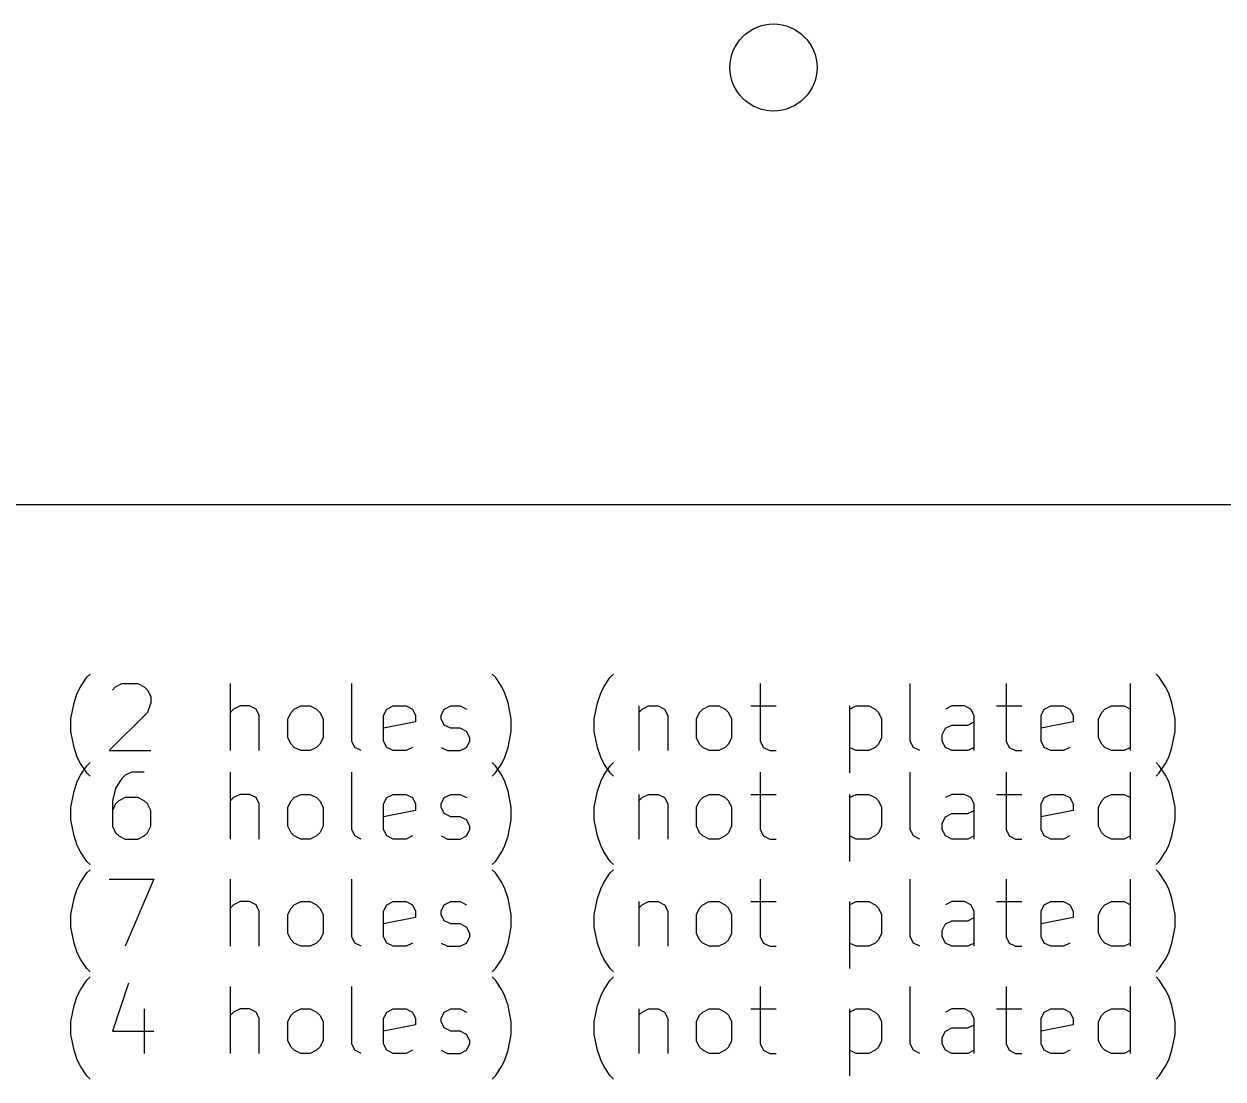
# Model space of a CAD drawing. Header units: millimetres. Extents: x -7 to 136, y -22 to 70.
# Drawn here: x 29.14 to 64.91, y -21.64 to 9.85 of the extents above; entities that cross this region are included whole.
import ezdxf

# ---------------------------------------------------------------- set-up
doc = ezdxf.new("R2010")
doc.units = ezdxf.units.MM
doc.layers.add('BLACK', color=250, linetype='CONTINUOUS')

msp = doc.modelspace()

# ---------------------------------------------------------------- linework, layer by layer
at = {"layer": 'BLACK', "linetype": 'CONTINUOUS'}
for p, q in [((132.1, -4.5), (-0.619139, -4.5)), ((30.820775, -9.935076), (31.011251, -9.649361)), ((31.011251, -9.649361), (31.10649, -9.554123)), ((43.201729, -9.649361), (43.106491, -9.554123)), ((43.392205, -9.935076), (43.201729, -9.649361)), ((46.439824, -9.935076), (46.6303, -9.649361)), ((46.6303, -9.649361), (46.725539, -9.554123)), ((63.011254, -9.649361), (62.916016, -9.554123)), ((63.20173, -9.935076), (63.011254, -9.649361)), ((30.725537, -10.125552), (30.820775, -9.935076)), ((31.773156, -10.030314), (31.868394, -9.935076)), ((31.868394, -9.935076), (32.05887, -9.839838)), ((32.05887, -9.839838), (32.535061, -9.839838)), ((32.535061, -9.839838), (32.725537, -9.935076)), ((32.725537, -9.935076), (32.820775, -10.030314)), ((35.296966, -11.839838), (35.296966, -9.839838)), ((38.916014, -11.554123), (38.916014, -9.839838)), ((43.487443, -10.125552), (43.392205, -9.935076)), ((46.344586, -10.125552), (46.439824, -9.935076)), ((51.106491, -9.839838), (51.106491, -11.554123)), ((55.582682, -11.554123), (55.582682, -9.839838)), ((58.439825, -9.839838), (58.439825, -11.554123)), ((62.154111, -11.839838), (62.154111, -9.839838)), ((63.296968, -10.125552), (63.20173, -9.935076)), ((30.630299, -10.411266), (30.725537, -10.125552)), ((32.820775, -10.030314), (32.916013, -10.22079)), ((32.916013, -10.22079), (32.916013, -10.411266)), ((43.582681, -10.411266), (43.487443, -10.125552)), ((46.249348, -10.411266), (46.344586, -10.125552)), ((63.392206, -10.411266), (63.296968, -10.125552)), ((30.535061, -10.887457), (30.630299, -10.411266)), ((32.820775, -10.69698), (31.677918, -11.839838)), ((32.916013, -10.411266), (32.820775, -10.69698)), ((35.392204, -10.601742), (35.296966, -10.69698)), ((35.58268, -10.506504), (35.392204, -10.601742)), ((35.868395, -10.506504), (35.58268, -10.506504)), ((36.058871, -10.601742), (35.868395, -10.506504)), ((36.154109, -10.792219), (36.058871, -10.601742)), ((37.011252, -10.887457), (37.10649, -10.69698)), ((37.10649, -10.69698), (37.201728, -10.601742)), ((37.201728, -10.601742), (37.392204, -10.506504)), ((37.392204, -10.506504), (37.677919, -10.506504)), ((37.677919, -10.506504), (37.868395, -10.601742)), ((37.868395, -10.601742), (37.963633, -10.69698)), ((37.963633, -10.69698), (38.058871, -10.887457)), ((39.868395, -10.792219), (39.963633, -10.601742)), ((39.963633, -10.601742), (40.154109, -10.506504)), ((40.154109, -10.506504), (40.535062, -10.506504)), ((40.535062, -10.506504), (40.725538, -10.601742)), ((40.725538, -10.601742), (40.820776, -10.792219)), ((41.582681, -10.792219), (41.677919, -10.601742)), ((41.677919, -10.601742), (41.868395, -10.506504)), ((41.868395, -10.506504), (42.154109, -10.506504)), ((42.154109, -10.506504), (42.344586, -10.601742)), ((43.677919, -10.887457), (43.582681, -10.411266)), ((46.15411, -10.887457), (46.249348, -10.411266)), ((47.487443, -10.506504), (47.487443, -11.839838)), ((47.487443, -10.69698), (47.582681, -10.601742)), ((47.582681, -10.601742), (47.773157, -10.506504)), ((47.773157, -10.506504), (48.058872, -10.506504)), ((48.058872, -10.506504), (48.249348, -10.601742)), ((48.249348, -10.601742), (48.344586, -10.792219)), ((49.201729, -10.887457), (49.296967, -10.69698)), ((49.296967, -10.69698), (49.392205, -10.601742)), ((49.392205, -10.601742), (49.582681, -10.506504)), ((49.582681, -10.506504), (49.868396, -10.506504)), ((49.868396, -10.506504), (50.058872, -10.601742)), ((50.058872, -10.601742), (50.15411, -10.69698)), ((50.15411, -10.69698), (50.249348, -10.887457)), ((50.820777, -10.506504), (51.582681, -10.506504)), ((53.773158, -10.506504), (53.773158, -12.506504)), ((53.773158, -10.601742), (53.963634, -10.506504)), ((53.963634, -10.506504), (54.344587, -10.506504)), ((54.344587, -10.506504), (54.535063, -10.601742)), ((54.535063, -10.601742), (54.630301, -10.69698)), ((54.630301, -10.69698), (54.725539, -10.887457)), ((56.820777, -10.506504), (56.630301, -10.601742)), ((57.20173, -10.506504), (56.820777, -10.506504)), ((57.392206, -10.601742), (57.20173, -10.506504)), ((57.487444, -10.792219), (57.392206, -10.601742)), ((58.154111, -10.506504), (58.916015, -10.506504)), ((59.487444, -10.792219), (59.582682, -10.601742)), ((59.582682, -10.601742), (59.773158, -10.506504)), ((59.773158, -10.506504), (60.154111, -10.506504)), ((60.154111, -10.506504), (60.344587, -10.601742)), ((60.344587, -10.601742), (60.439825, -10.792219)), ((61.20173, -10.887457), (61.296968, -10.69698)), ((61.296968, -10.69698), (61.392206, -10.601742)), ((61.392206, -10.601742), (61.582682, -10.506504)), ((61.582682, -10.506504), (61.963635, -10.506504)), ((61.963635, -10.506504), (62.154111, -10.601742)), ((63.487444, -10.887457), (63.392206, -10.411266)), ((30.535061, -11.268409), (30.535061, -10.887457)), ((36.154109, -11.839838), (36.154109, -10.792219)), ((37.011252, -11.458885), (37.011252, -10.887457)), ((38.058871, -10.887457), (38.058871, -11.458885)), ((39.868395, -11.554123), (39.868395, -10.792219)), ((40.820776, -10.982695), (39.868395, -11.173171)), ((40.820776, -10.792219), (40.820776, -10.982695)), ((41.582681, -10.887457), (41.582681, -10.792219)), ((41.677919, -11.077933), (41.582681, -10.887457)), ((41.868395, -11.173171), (41.677919, -11.077933)), ((43.677919, -11.268409), (43.677919, -10.887457)), ((46.15411, -11.268409), (46.15411, -10.887457)), ((48.344586, -10.792219), (48.344586, -11.839838)), ((49.201729, -11.458885), (49.201729, -10.887457)), ((50.249348, -10.887457), (50.249348, -11.458885)), ((54.725539, -10.887457), (54.725539, -11.458885)), ((56.630301, -11.173171), (56.820777, -11.077933)), ((56.820777, -11.077933), (57.296968, -11.077933)), ((57.296968, -11.077933), (57.487444, -10.982695)), ((57.487444, -11.839838), (57.487444, -10.792219)), ((59.487444, -11.554123), (59.487444, -10.792219)), ((60.439825, -10.982695), (59.487444, -11.173171)), ((60.439825, -10.792219), (60.439825, -10.982695)), ((61.20173, -11.458885), (61.20173, -10.887457)), ((63.487444, -11.268409), (63.487444, -10.887457)), ((30.630299, -11.7446), (30.535061, -11.268409)), ((42.154109, -11.173171), (41.868395, -11.173171)), ((42.344586, -11.268409), (42.154109, -11.173171)), ((42.439824, -11.458885), (42.344586, -11.268409)), ((43.582681, -11.7446), (43.677919, -11.268409)), ((46.249348, -11.7446), (46.15411, -11.268409)), ((56.535063, -11.363647), (56.630301, -11.173171)), ((56.535063, -11.554123), (56.535063, -11.363647)), ((63.392206, -11.7446), (63.487444, -11.268409)), ((30.725537, -12.030314), (30.630299, -11.7446)), ((37.10649, -11.649361), (37.011252, -11.458885)), ((37.201728, -11.7446), (37.10649, -11.649361)), ((37.392204, -11.839838), (37.201728, -11.7446)), ((37.868395, -11.7446), (37.677919, -11.839838)), ((37.963633, -11.649361), (37.868395, -11.7446)), ((38.058871, -11.458885), (37.963633, -11.649361)), ((39.011252, -11.7446), (38.916014, -11.554123)), ((39.201728, -11.839838), (39.011252, -11.7446)), ((39.963633, -11.7446), (39.868395, -11.554123)), ((40.154109, -11.839838), (39.963633, -11.7446)), ((40.725538, -11.7446), (40.535062, -11.839838)), ((41.582681, -11.7446), (41.773157, -11.839838)), ((42.154109, -11.839838), (42.344586, -11.7446)), ((42.344586, -11.7446), (42.439824, -11.554123)), ((42.439824, -11.554123), (42.439824, -11.458885)), ((43.487443, -12.030314), (43.582681, -11.7446)), ((46.344586, -12.030314), (46.249348, -11.7446)), ((49.296967, -11.649361), (49.201729, -11.458885)), ((49.392205, -11.7446), (49.296967, -11.649361)), ((49.582681, -11.839838), (49.392205, -11.7446)), ((50.058872, -11.7446), (49.868396, -11.839838)), ((50.15411, -11.649361), (50.058872, -11.7446)), ((50.249348, -11.458885), (50.15411, -11.649361)), ((51.106491, -11.554123), (51.201729, -11.7446)), ((51.201729, -11.7446), (51.392205, -11.839838)), ((53.963634, -11.839838), (53.773158, -11.7446)), ((54.535063, -11.7446), (54.344587, -11.839838)), ((54.630301, -11.649361), (54.535063, -11.7446)), ((54.725539, -11.458885), (54.630301, -11.649361)), ((55.67792, -11.7446), (55.582682, -11.554123)), ((55.868396, -11.839838), (55.67792, -11.7446)), ((56.630301, -11.7446), (56.535063, -11.554123)), ((56.820777, -11.839838), (56.630301, -11.7446)), ((57.487444, -11.7446), (57.296968, -11.839838)), ((58.439825, -11.554123), (58.535063, -11.7446)), ((58.535063, -11.7446), (58.725539, -11.839838)), ((59.582682, -11.7446), (59.487444, -11.554123)), ((59.773158, -11.839838), (59.582682, -11.7446)), ((60.344587, -11.7446), (60.154111, -11.839838)), ((61.296968, -11.649361), (61.20173, -11.458885)), ((61.392206, -11.7446), (61.296968, -11.649361)), ((61.582682, -11.839838), (61.392206, -11.7446)), ((62.154111, -11.7446), (61.963635, -11.839838)), ((63.296968, -12.030314), (63.392206, -11.7446)), ((30.820775, -12.22079), (30.725537, -12.030314)), ((31.677918, -11.839838), (32.916013, -11.839838)), ((37.677919, -11.839838), (37.392204, -11.839838)), ((40.535062, -11.839838), (40.154109, -11.839838)), ((41.773157, -11.839838), (42.154109, -11.839838)), ((43.392205, -12.22079), (43.487443, -12.030314)), ((46.439824, -12.22079), (46.344586, -12.030314)), ((49.868396, -11.839838), (49.582681, -11.839838)), ((51.392205, -11.839838), (51.582681, -11.839838)), ((54.344587, -11.839838), (53.963634, -11.839838)), ((57.296968, -11.839838), (56.820777, -11.839838)), ((58.725539, -11.839838), (58.916015, -11.839838)), ((60.154111, -11.839838), (59.773158, -11.839838)), ((61.963635, -11.839838), (61.582682, -11.839838)), ((63.20173, -12.22079), (63.296968, -12.030314)), ((31.011251, -12.506504), (30.820775, -12.22079)), ((30.820775, -12.575076), (31.011251, -12.289361)), ((31.011251, -12.289361), (31.10649, -12.194123)), ((31.10649, -12.601742), (31.011251, -12.506504)), ((32.344584, -12.479838), (32.154108, -12.575076)), ((32.725537, -12.479838), (32.344584, -12.479838)), ((35.296966, -14.479838), (35.296966, -12.479838)), ((38.916014, -14.194123), (38.916014, -12.479838)), ((43.201729, -12.289361), (43.106491, -12.194123)), ((43.106491, -12.601742), (43.201729, -12.506504)), ((43.201729, -12.506504), (43.392205, -12.22079)), ((43.392205, -12.575076), (43.201729, -12.289361)), ((46.6303, -12.506504), (46.439824, -12.22079)), ((46.439824, -12.575076), (46.6303, -12.289361)), ((46.6303, -12.289361), (46.725539, -12.194123)), ((46.725539, -12.601742), (46.6303, -12.506504)), ((51.106491, -12.479838), (51.106491, -14.194123)), ((55.582682, -14.194123), (55.582682, -12.479838)), ((58.439825, -12.479838), (58.439825, -14.194123)), ((62.154111, -14.479838), (62.154111, -12.479838)), ((63.011254, -12.289361), (62.916016, -12.194123)), ((62.916016, -12.601742), (63.011254, -12.506504)), ((63.011254, -12.506504), (63.20173, -12.22079)), ((63.20173, -12.575076), (63.011254, -12.289361)), ((30.630299, -13.051266), (30.725537, -12.765552)), ((30.725537, -12.765552), (30.820775, -12.575076)), ((32.05887, -12.670314), (31.868394, -12.956028)), ((32.154108, -12.575076), (32.05887, -12.670314)), ((43.487443, -12.765552), (43.392205, -12.575076)), ((43.582681, -13.051266), (43.487443, -12.765552)), ((46.249348, -13.051266), (46.344586, -12.765552)), ((46.344586, -12.765552), (46.439824, -12.575076)), ((63.296968, -12.765552), (63.20173, -12.575076)), ((63.392206, -13.051266), (63.296968, -12.765552)), ((30.535061, -13.527457), (30.630299, -13.051266)), ((31.868394, -12.956028), (31.773156, -13.33698)), ((35.58268, -13.146504), (35.392204, -13.241742)), ((35.868395, -13.146504), (35.58268, -13.146504)), ((36.058871, -13.241742), (35.868395, -13.146504)), ((37.201728, -13.241742), (37.392204, -13.146504)), ((37.392204, -13.146504), (37.677919, -13.146504)), ((37.677919, -13.146504), (37.868395, -13.241742)), ((39.963633, -13.241742), (40.154109, -13.146504)), ((40.154109, -13.146504), (40.535062, -13.146504)), ((40.535062, -13.146504), (40.725538, -13.241742)), ((41.677919, -13.241742), (41.868395, -13.146504)), ((41.868395, -13.146504), (42.154109, -13.146504)), ((42.154109, -13.146504), (42.344586, -13.241742)), ((43.677919, -13.527457), (43.582681, -13.051266)), ((46.15411, -13.527457), (46.249348, -13.051266)), ((47.487443, -13.146504), (47.487443, -14.479838)), ((47.582681, -13.241742), (47.773157, -13.146504)), ((47.773157, -13.146504), (48.058872, -13.146504)), ((48.058872, -13.146504), (48.249348, -13.241742)), ((49.392205, -13.241742), (49.582681, -13.146504)), ((49.582681, -13.146504), (49.868396, -13.146504)), ((49.868396, -13.146504), (50.058872, -13.241742)), ((50.820777, -13.146504), (51.582681, -13.146504)), ((53.773158, -13.146504), (53.773158, -15.146504)), ((53.773158, -13.241742), (53.963634, -13.146504)), ((53.963634, -13.146504), (54.344587, -13.146504)), ((54.344587, -13.146504), (54.535063, -13.241742)), ((56.820777, -13.146504), (56.630301, -13.241742)), ((57.20173, -13.146504), (56.820777, -13.146504)), ((57.392206, -13.241742), (57.20173, -13.146504)), ((58.154111, -13.146504), (58.916015, -13.146504)), ((59.582682, -13.241742), (59.773158, -13.146504)), ((59.773158, -13.146504), (60.154111, -13.146504)), ((60.154111, -13.146504), (60.344587, -13.241742)), ((61.392206, -13.241742), (61.582682, -13.146504)), ((61.582682, -13.146504), (61.963635, -13.146504)), ((61.963635, -13.146504), (62.154111, -13.241742)), ((63.487444, -13.527457), (63.392206, -13.051266)), ((30.535061, -13.908409), (30.535061, -13.527457)), ((31.773156, -13.33698), (31.773156, -14.098885)), ((31.868394, -13.432219), (31.773156, -13.622695)), ((31.963632, -13.33698), (31.868394, -13.432219)), ((32.154108, -13.241742), (31.963632, -13.33698)), ((32.535061, -13.241742), (32.154108, -13.241742)), ((32.725537, -13.33698), (32.535061, -13.241742)), ((32.820775, -13.432219), (32.725537, -13.33698)), ((32.916013, -13.622695), (32.820775, -13.432219)), ((35.392204, -13.241742), (35.296966, -13.33698)), ((36.154109, -13.432219), (36.058871, -13.241742)), ((36.154109, -14.479838), (36.154109, -13.432219)), ((37.011252, -13.527457), (37.10649, -13.33698)), ((37.011252, -14.098885), (37.011252, -13.527457)), ((37.10649, -13.33698), (37.201728, -13.241742)), ((37.868395, -13.241742), (37.963633, -13.33698)), ((37.963633, -13.33698), (38.058871, -13.527457)), ((38.058871, -13.527457), (38.058871, -14.098885)), ((39.868395, -13.432219), (39.963633, -13.241742)), ((39.868395, -14.194123), (39.868395, -13.432219)), ((40.725538, -13.241742), (40.820776, -13.432219)), ((40.820776, -13.432219), (40.820776, -13.622695)), ((41.582681, -13.432219), (41.677919, -13.241742)), ((41.582681, -13.527457), (41.582681, -13.432219)), ((41.677919, -13.717933), (41.582681, -13.527457)), ((43.677919, -13.908409), (43.677919, -13.527457)), ((46.15411, -13.908409), (46.15411, -13.527457)), ((47.487443, -13.33698), (47.582681, -13.241742)), ((48.249348, -13.241742), (48.344586, -13.432219)), ((48.344586, -13.432219), (48.344586, -14.479838)), ((49.201729, -13.527457), (49.296967, -13.33698)), ((49.201729, -14.098885), (49.201729, -13.527457)), ((49.296967, -13.33698), (49.392205, -13.241742)), ((50.058872, -13.241742), (50.15411, -13.33698)), ((50.15411, -13.33698), (50.249348, -13.527457)), ((50.249348, -13.527457), (50.249348, -14.098885)), ((54.535063, -13.241742), (54.630301, -13.33698)), ((54.630301, -13.33698), (54.725539, -13.527457)), ((54.725539, -13.527457), (54.725539, -14.098885)), ((57.487444, -13.432219), (57.392206, -13.241742)), ((57.487444, -14.479838), (57.487444, -13.432219)), ((59.487444, -13.432219), (59.582682, -13.241742)), ((59.487444, -14.194123), (59.487444, -13.432219)), ((60.344587, -13.241742), (60.439825, -13.432219)), ((60.439825, -13.432219), (60.439825, -13.622695)), ((61.20173, -13.527457), (61.296968, -13.33698)), ((61.20173, -14.098885), (61.20173, -13.527457)), ((61.296968, -13.33698), (61.392206, -13.241742)), ((63.487444, -13.908409), (63.487444, -13.527457)), ((30.630299, -14.3846), (30.535061, -13.908409)), ((32.916013, -14.098885), (32.916013, -13.622695)), ((40.820776, -13.622695), (39.868395, -13.813171)), ((41.868395, -13.813171), (41.677919, -13.717933)), ((42.154109, -13.813171), (41.868395, -13.813171)), ((42.344586, -13.908409), (42.154109, -13.813171)), ((42.439824, -14.098885), (42.344586, -13.908409)), ((43.582681, -14.3846), (43.677919, -13.908409)), ((46.249348, -14.3846), (46.15411, -13.908409)), ((56.535063, -14.003647), (56.630301, -13.813171)), ((56.630301, -13.813171), (56.820777, -13.717933)), ((56.820777, -13.717933), (57.296968, -13.717933)), ((57.296968, -13.717933), (57.487444, -13.622695)), ((60.439825, -13.622695), (59.487444, -13.813171)), ((63.392206, -14.3846), (63.487444, -13.908409)), ((31.773156, -14.098885), (31.868394, -14.289361)), ((31.868394, -14.289361), (31.963632, -14.3846)), ((32.725537, -14.3846), (32.820775, -14.289361)), ((32.820775, -14.289361), (32.916013, -14.098885)), ((37.10649, -14.289361), (37.011252, -14.098885)), ((37.201728, -14.3846), (37.10649, -14.289361)), ((37.963633, -14.289361), (37.868395, -14.3846)), ((38.058871, -14.098885), (37.963633, -14.289361)), ((39.011252, -14.3846), (38.916014, -14.194123)), ((39.963633, -14.3846), (39.868395, -14.194123)), ((42.344586, -14.3846), (42.439824, -14.194123)), ((42.439824, -14.194123), (42.439824, -14.098885)), ((49.296967, -14.289361), (49.201729, -14.098885)), ((49.392205, -14.3846), (49.296967, -14.289361)), ((50.15411, -14.289361), (50.058872, -14.3846)), ((50.249348, -14.098885), (50.15411, -14.289361)), ((51.106491, -14.194123), (51.201729, -14.3846)), ((54.630301, -14.289361), (54.535063, -14.3846)), ((54.725539, -14.098885), (54.630301, -14.289361)), ((55.67792, -14.3846), (55.582682, -14.194123)), ((56.535063, -14.194123), (56.535063, -14.003647)), ((56.630301, -14.3846), (56.535063, -14.194123)), ((58.439825, -14.194123), (58.535063, -14.3846)), ((59.582682, -14.3846), (59.487444, -14.194123)), ((61.296968, -14.289361), (61.20173, -14.098885)), ((61.392206, -14.3846), (61.296968, -14.289361)), ((30.725537, -14.670314), (30.630299, -14.3846)), ((31.963632, -14.3846), (32.154108, -14.479838)), ((32.154108, -14.479838), (32.535061, -14.479838)), ((32.535061, -14.479838), (32.725537, -14.3846)), ((37.392204, -14.479838), (37.201728, -14.3846)), ((37.677919, -14.479838), (37.392204, -14.479838)), ((37.868395, -14.3846), (37.677919, -14.479838)), ((39.201728, -14.479838), (39.011252, -14.3846)), ((40.154109, -14.479838), (39.963633, -14.3846)), ((40.535062, -14.479838), (40.154109, -14.479838)), ((40.725538, -14.3846), (40.535062, -14.479838)), ((41.582681, -14.3846), (41.773157, -14.479838)), ((41.773157, -14.479838), (42.154109, -14.479838)), ((42.154109, -14.479838), (42.344586, -14.3846)), ((43.487443, -14.670314), (43.582681, -14.3846)), ((46.344586, -14.670314), (46.249348, -14.3846)), ((49.582681, -14.479838), (49.392205, -14.3846)), ((49.868396, -14.479838), (49.582681, -14.479838)), ((50.058872, -14.3846), (49.868396, -14.479838)), ((51.201729, -14.3846), (51.392205, -14.479838)), ((51.392205, -14.479838), (51.582681, -14.479838)), ((53.963634, -14.479838), (53.773158, -14.3846)), ((54.344587, -14.479838), (53.963634, -14.479838)), ((54.535063, -14.3846), (54.344587, -14.479838)), ((55.868396, -14.479838), (55.67792, -14.3846)), ((56.820777, -14.479838), (56.630301, -14.3846)), ((57.296968, -14.479838), (56.820777, -14.479838)), ((57.487444, -14.3846), (57.296968, -14.479838)), ((58.535063, -14.3846), (58.725539, -14.479838)), ((58.725539, -14.479838), (58.916015, -14.479838)), ((59.773158, -14.479838), (59.582682, -14.3846)), ((60.154111, -14.479838), (59.773158, -14.479838)), ((60.344587, -14.3846), (60.154111, -14.479838)), ((61.582682, -14.479838), (61.392206, -14.3846)), ((61.963635, -14.479838), (61.582682, -14.479838)), ((62.154111, -14.3846), (61.963635, -14.479838)), ((63.296968, -14.670314), (63.392206, -14.3846)), ((30.820775, -14.86079), (30.725537, -14.670314)), ((31.011251, -15.146504), (30.820775, -14.86079)), ((43.201729, -15.146504), (43.392205, -14.86079)), ((43.392205, -14.86079), (43.487443, -14.670314)), ((46.439824, -14.86079), (46.344586, -14.670314)), ((46.6303, -15.146504), (46.439824, -14.86079)), ((63.011254, -15.146504), (63.20173, -14.86079)), ((63.20173, -14.86079), (63.296968, -14.670314)), ((31.10649, -15.241742), (31.011251, -15.146504)), ((43.106491, -15.241742), (43.201729, -15.146504)), ((46.725539, -15.241742), (46.6303, -15.146504)), ((62.916016, -15.241742), (63.011254, -15.146504)), ((30.820775, -15.775076), (31.011251, -15.489361)), ((31.011251, -15.489361), (31.10649, -15.394123)), ((31.677918, -15.679838), (33.011251, -15.679838)), ((33.011251, -15.679838), (32.154108, -17.679838)), ((35.296966, -17.679838), (35.296966, -15.679838)), ((38.916014, -17.394123), (38.916014, -15.679838)), ((43.201729, -15.489361), (43.106491, -15.394123)), ((43.392205, -15.775076), (43.201729, -15.489361)), ((46.439824, -15.775076), (46.6303, -15.489361)), ((46.6303, -15.489361), (46.725539, -15.394123)), ((51.106491, -15.679838), (51.106491, -17.394123)), ((55.582682, -17.394123), (55.582682, -15.679838)), ((58.439825, -15.679838), (58.439825, -17.394123)), ((62.154111, -17.679838), (62.154111, -15.679838)), ((63.011254, -15.489361), (62.916016, -15.394123)), ((63.20173, -15.775076), (63.011254, -15.489361)), ((30.630299, -16.251266), (30.725537, -15.965552)), ((30.725537, -15.965552), (30.820775, -15.775076)), ((43.487443, -15.965552), (43.392205, -15.775076)), ((43.582681, -16.251266), (43.487443, -15.965552)), ((46.249348, -16.251266), (46.344586, -15.965552)), ((46.344586, -15.965552), (46.439824, -15.775076)), ((63.296968, -15.965552), (63.20173, -15.775076)), ((63.392206, -16.251266), (63.296968, -15.965552)), ((30.535061, -16.727457), (30.630299, -16.251266)), ((35.392204, -16.441742), (35.296966, -16.53698)), ((35.58268, -16.346504), (35.392204, -16.441742)), ((35.868395, -16.346504), (35.58268, -16.346504)), ((36.058871, -16.441742), (35.868395, -16.346504)), ((36.154109, -16.632219), (36.058871, -16.441742)), ((37.10649, -16.53698), (37.201728, -16.441742)), ((37.201728, -16.441742), (37.392204, -16.346504)), ((37.392204, -16.346504), (37.677919, -16.346504)), ((37.677919, -16.346504), (37.868395, -16.441742)), ((37.868395, -16.441742), (37.963633, -16.53698)), ((39.868395, -16.632219), (39.963633, -16.441742)), ((39.963633, -16.441742), (40.154109, -16.346504)), ((40.154109, -16.346504), (40.535062, -16.346504)), ((40.535062, -16.346504), (40.725538, -16.441742)), ((40.725538, -16.441742), (40.820776, -16.632219)), ((41.582681, -16.632219), (41.677919, -16.441742)), ((41.677919, -16.441742), (41.868395, -16.346504)), ((41.868395, -16.346504), (42.154109, -16.346504)), ((42.154109, -16.346504), (42.344586, -16.441742)), ((43.677919, -16.727457), (43.582681, -16.251266)), ((46.15411, -16.727457), (46.249348, -16.251266)), ((47.487443, -16.346504), (47.487443, -17.679838)), ((47.487443, -16.53698), (47.582681, -16.441742)), ((47.582681, -16.441742), (47.773157, -16.346504)), ((47.773157, -16.346504), (48.058872, -16.346504)), ((48.058872, -16.346504), (48.249348, -16.441742)), ((48.249348, -16.441742), (48.344586, -16.632219)), ((49.296967, -16.53698), (49.392205, -16.441742)), ((49.392205, -16.441742), (49.582681, -16.346504)), ((49.582681, -16.346504), (49.868396, -16.346504)), ((49.868396, -16.346504), (50.058872, -16.441742)), ((50.058872, -16.441742), (50.15411, -16.53698)), ((50.820777, -16.346504), (51.582681, -16.346504)), ((53.773158, -16.346504), (53.773158, -18.346504)), ((53.773158, -16.441742), (53.963634, -16.346504)), ((53.963634, -16.346504), (54.344587, -16.346504)), ((54.344587, -16.346504), (54.535063, -16.441742)), ((54.535063, -16.441742), (54.630301, -16.53698)), ((56.820777, -16.346504), (56.630301, -16.441742)), ((57.20173, -16.346504), (56.820777, -16.346504)), ((57.392206, -16.441742), (57.20173, -16.346504)), ((57.487444, -16.632219), (57.392206, -16.441742)), ((58.154111, -16.346504), (58.916015, -16.346504)), ((59.487444, -16.632219), (59.582682, -16.441742)), ((59.582682, -16.441742), (59.773158, -16.346504)), ((59.773158, -16.346504), (60.154111, -16.346504)), ((60.154111, -16.346504), (60.344587, -16.441742)), ((60.344587, -16.441742), (60.439825, -16.632219)), ((61.296968, -16.53698), (61.392206, -16.441742)), ((61.392206, -16.441742), (61.582682, -16.346504)), ((61.582682, -16.346504), (61.963635, -16.346504)), ((61.963635, -16.346504), (62.154111, -16.441742)), ((63.487444, -16.727457), (63.392206, -16.251266)), ((30.535061, -17.108409), (30.535061, -16.727457)), ((36.154109, -17.679838), (36.154109, -16.632219)), ((37.011252, -16.727457), (37.10649, -16.53698)), ((37.011252, -17.298885), (37.011252, -16.727457)), ((37.963633, -16.53698), (38.058871, -16.727457)), ((38.058871, -16.727457), (38.058871, -17.298885)), ((39.868395, -17.394123), (39.868395, -16.632219)), ((40.820776, -16.632219), (40.820776, -16.822695)), ((41.582681, -16.727457), (41.582681, -16.632219)), ((41.677919, -16.917933), (41.582681, -16.727457)), ((43.677919, -17.108409), (43.677919, -16.727457)), ((46.15411, -17.108409), (46.15411, -16.727457)), ((48.344586, -16.632219), (48.344586, -17.679838)), ((49.201729, -16.727457), (49.296967, -16.53698)), ((49.201729, -17.298885), (49.201729, -16.727457)), ((50.15411, -16.53698), (50.249348, -16.727457)), ((50.249348, -16.727457), (50.249348, -17.298885)), ((54.630301, -16.53698), (54.725539, -16.727457)), ((54.725539, -16.727457), (54.725539, -17.298885)), ((57.487444, -17.679838), (57.487444, -16.632219)), ((59.487444, -17.394123), (59.487444, -16.632219)), ((60.439825, -16.632219), (60.439825, -16.822695)), ((61.20173, -16.727457), (61.296968, -16.53698)), ((61.20173, -17.298885), (61.20173, -16.727457)), ((63.487444, -17.108409), (63.487444, -16.727457)), ((30.630299, -17.5846), (30.535061, -17.108409)), ((40.820776, -16.822695), (39.868395, -17.013171)), ((41.868395, -17.013171), (41.677919, -16.917933)), ((42.154109, -17.013171), (41.868395, -17.013171)), ((42.344586, -17.108409), (42.154109, -17.013171)), ((42.439824, -17.298885), (42.344586, -17.108409)), ((43.582681, -17.5846), (43.677919, -17.108409)), ((46.249348, -17.5846), (46.15411, -17.108409)), ((56.535063, -17.203647), (56.630301, -17.013171)), ((56.630301, -17.013171), (56.820777, -16.917933)), ((56.820777, -16.917933), (57.296968, -16.917933)), ((57.296968, -16.917933), (57.487444, -16.822695)), ((60.439825, -16.822695), (59.487444, -17.013171)), ((63.392206, -17.5846), (63.487444, -17.108409)), ((37.10649, -17.489361), (37.011252, -17.298885)), ((37.201728, -17.5846), (37.10649, -17.489361)), ((37.963633, -17.489361), (37.868395, -17.5846)), ((38.058871, -17.298885), (37.963633, -17.489361)), ((39.011252, -17.5846), (38.916014, -17.394123)), ((39.963633, -17.5846), (39.868395, -17.394123)), ((42.344586, -17.5846), (42.439824, -17.394123)), ((42.439824, -17.394123), (42.439824, -17.298885)), ((49.296967, -17.489361), (49.201729, -17.298885)), ((49.392205, -17.5846), (49.296967, -17.489361)), ((50.15411, -17.489361), (50.058872, -17.5846)), ((50.249348, -17.298885), (50.15411, -17.489361)), ((51.106491, -17.394123), (51.201729, -17.5846)), ((54.630301, -17.489361), (54.535063, -17.5846)), ((54.725539, -17.298885), (54.630301, -17.489361)), ((55.67792, -17.5846), (55.582682, -17.394123)), ((56.535063, -17.394123), (56.535063, -17.203647)), ((56.630301, -17.5846), (56.535063, -17.394123)), ((58.439825, -17.394123), (58.535063, -17.5846)), ((59.582682, -17.5846), (59.487444, -17.394123)), ((61.296968, -17.489361), (61.20173, -17.298885)), ((61.392206, -17.5846), (61.296968, -17.489361)), ((30.725537, -17.870314), (30.630299, -17.5846)), ((30.820775, -18.06079), (30.725537, -17.870314)), ((37.392204, -17.679838), (37.201728, -17.5846)), ((37.677919, -17.679838), (37.392204, -17.679838)), ((37.868395, -17.5846), (37.677919, -17.679838)), ((39.201728, -17.679838), (39.011252, -17.5846)), ((40.154109, -17.679838), (39.963633, -17.5846)), ((40.535062, -17.679838), (40.154109, -17.679838)), ((40.725538, -17.5846), (40.535062, -17.679838)), ((41.582681, -17.5846), (41.773157, -17.679838)), ((41.773157, -17.679838), (42.154109, -17.679838)), ((42.154109, -17.679838), (42.344586, -17.5846)), ((43.392205, -18.06079), (43.487443, -17.870314)), ((43.487443, -17.870314), (43.582681, -17.5846)), ((46.344586, -17.870314), (46.249348, -17.5846)), ((46.439824, -18.06079), (46.344586, -17.870314)), ((49.582681, -17.679838), (49.392205, -17.5846)), ((49.868396, -17.679838), (49.582681, -17.679838)), ((50.058872, -17.5846), (49.868396, -17.679838)), ((51.201729, -17.5846), (51.392205, -17.679838)), ((51.392205, -17.679838), (51.582681, -17.679838)), ((53.963634, -17.679838), (53.773158, -17.5846)), ((54.344587, -17.679838), (53.963634, -17.679838)), ((54.535063, -17.5846), (54.344587, -17.679838)), ((55.868396, -17.679838), (55.67792, -17.5846)), ((56.820777, -17.679838), (56.630301, -17.5846)), ((57.296968, -17.679838), (56.820777, -17.679838)), ((57.487444, -17.5846), (57.296968, -17.679838)), ((58.535063, -17.5846), (58.725539, -17.679838)), ((58.725539, -17.679838), (58.916015, -17.679838)), ((59.773158, -17.679838), (59.582682, -17.5846)), ((60.154111, -17.679838), (59.773158, -17.679838)), ((60.344587, -17.5846), (60.154111, -17.679838)), ((61.582682, -17.679838), (61.392206, -17.5846)), ((61.963635, -17.679838), (61.582682, -17.679838)), ((62.154111, -17.5846), (61.963635, -17.679838)), ((63.20173, -18.06079), (63.296968, -17.870314)), ((63.296968, -17.870314), (63.392206, -17.5846)), ((31.011251, -18.346504), (30.820775, -18.06079)), ((43.201729, -18.346504), (43.392205, -18.06079)), ((46.6303, -18.346504), (46.439824, -18.06079)), ((63.011254, -18.346504), (63.20173, -18.06079)), ((31.10649, -18.441742), (31.011251, -18.346504)), ((31.011251, -18.689361), (31.10649, -18.594123)), ((43.106491, -18.441742), (43.201729, -18.346504)), ((43.201729, -18.689361), (43.106491, -18.594123)), ((46.725539, -18.441742), (46.6303, -18.346504)), ((46.6303, -18.689361), (46.725539, -18.594123)), ((62.916016, -18.441742), (63.011254, -18.346504)), ((63.011254, -18.689361), (62.916016, -18.594123)), ((30.820775, -18.975076), (31.011251, -18.689361)), ((32.249346, -18.7846), (31.773156, -20.213171)), ((35.296966, -20.879838), (35.296966, -18.879838)), ((38.916014, -20.594123), (38.916014, -18.879838)), ((43.392205, -18.975076), (43.201729, -18.689361)), ((46.439824, -18.975076), (46.6303, -18.689361)), ((51.106491, -18.879838), (51.106491, -20.594123)), ((55.582682, -20.594123), (55.582682, -18.879838)), ((58.439825, -18.879838), (58.439825, -20.594123)), ((62.154111, -20.879838), (62.154111, -18.879838)), ((63.20173, -18.975076), (63.011254, -18.689361)), ((30.630299, -19.451266), (30.725537, -19.165552)), ((30.725537, -19.165552), (30.820775, -18.975076)), ((43.487443, -19.165552), (43.392205, -18.975076)), ((43.582681, -19.451266), (43.487443, -19.165552)), ((46.249348, -19.451266), (46.344586, -19.165552)), ((46.344586, -19.165552), (46.439824, -18.975076)), ((63.296968, -19.165552), (63.20173, -18.975076)), ((63.392206, -19.451266), (63.296968, -19.165552)), ((30.535061, -19.927457), (30.630299, -19.451266)), ((32.725537, -19.546504), (32.725537, -20.879838)), ((35.392204, -19.641742), (35.296966, -19.73698)), ((35.58268, -19.546504), (35.392204, -19.641742)), ((35.868395, -19.546504), (35.58268, -19.546504)), ((36.058871, -19.641742), (35.868395, -19.546504)), ((36.154109, -19.832219), (36.058871, -19.641742)), ((37.10649, -19.73698), (37.201728, -19.641742)), ((37.201728, -19.641742), (37.392204, -19.546504)), ((37.392204, -19.546504), (37.677919, -19.546504)), ((37.677919, -19.546504), (37.868395, -19.641742)), ((37.868395, -19.641742), (37.963633, -19.73698)), ((39.868395, -19.832219), (39.963633, -19.641742)), ((39.963633, -19.641742), (40.154109, -19.546504)), ((40.154109, -19.546504), (40.535062, -19.546504)), ((40.535062, -19.546504), (40.725538, -19.641742)), ((40.725538, -19.641742), (40.820776, -19.832219)), ((41.582681, -19.832219), (41.677919, -19.641742)), ((41.677919, -19.641742), (41.868395, -19.546504)), ((41.868395, -19.546504), (42.154109, -19.546504)), ((42.154109, -19.546504), (42.344586, -19.641742)), ((43.677919, -19.927457), (43.582681, -19.451266)), ((46.15411, -19.927457), (46.249348, -19.451266)), ((47.487443, -19.546504), (47.487443, -20.879838)), ((47.487443, -19.73698), (47.582681, -19.641742)), ((47.582681, -19.641742), (47.773157, -19.546504)), ((47.773157, -19.546504), (48.058872, -19.546504)), ((48.058872, -19.546504), (48.249348, -19.641742)), ((48.249348, -19.641742), (48.344586, -19.832219)), ((49.296967, -19.73698), (49.392205, -19.641742)), ((49.392205, -19.641742), (49.582681, -19.546504)), ((49.582681, -19.546504), (49.868396, -19.546504)), ((49.868396, -19.546504), (50.058872, -19.641742)), ((50.058872, -19.641742), (50.15411, -19.73698)), ((50.820777, -19.546504), (51.582681, -19.546504)), ((53.773158, -19.546504), (53.773158, -21.546504)), ((53.773158, -19.641742), (53.963634, -19.546504)), ((53.963634, -19.546504), (54.344587, -19.546504)), ((54.344587, -19.546504), (54.535063, -19.641742)), ((54.535063, -19.641742), (54.630301, -19.73698)), ((56.820777, -19.546504), (56.630301, -19.641742)), ((57.20173, -19.546504), (56.820777, -19.546504)), ((57.392206, -19.641742), (57.20173, -19.546504)), ((57.487444, -19.832219), (57.392206, -19.641742)), ((58.154111, -19.546504), (58.916015, -19.546504)), ((59.487444, -19.832219), (59.582682, -19.641742)), ((59.582682, -19.641742), (59.773158, -19.546504)), ((59.773158, -19.546504), (60.154111, -19.546504)), ((60.154111, -19.546504), (60.344587, -19.641742)), ((60.344587, -19.641742), (60.439825, -19.832219)), ((61.296968, -19.73698), (61.392206, -19.641742)), ((61.392206, -19.641742), (61.582682, -19.546504)), ((61.582682, -19.546504), (61.963635, -19.546504)), ((61.963635, -19.546504), (62.154111, -19.641742)), ((63.487444, -19.927457), (63.392206, -19.451266)), ((30.535061, -20.308409), (30.535061, -19.927457)), ((36.154109, -20.879838), (36.154109, -19.832219)), ((37.011252, -19.927457), (37.10649, -19.73698)), ((37.011252, -20.498885), (37.011252, -19.927457)), ((37.963633, -19.73698), (38.058871, -19.927457)), ((38.058871, -19.927457), (38.058871, -20.498885)), ((39.868395, -20.594123), (39.868395, -19.832219)), ((40.820776, -20.022695), (39.868395, -20.213171)), ((40.820776, -19.832219), (40.820776, -20.022695)), ((41.582681, -19.927457), (41.582681, -19.832219)), ((41.677919, -20.117933), (41.582681, -19.927457)), ((43.677919, -20.308409), (43.677919, -19.927457)), ((46.15411, -20.308409), (46.15411, -19.927457)), ((48.344586, -19.832219), (48.344586, -20.879838)), ((49.201729, -19.927457), (49.296967, -19.73698)), ((49.201729, -20.498885), (49.201729, -19.927457)), ((50.15411, -19.73698), (50.249348, -19.927457)), ((50.249348, -19.927457), (50.249348, -20.498885)), ((54.630301, -19.73698), (54.725539, -19.927457)), ((54.725539, -19.927457), (54.725539, -20.498885)), ((57.296968, -20.117933), (57.487444, -20.022695)), ((57.487444, -20.879838), (57.487444, -19.832219)), ((59.487444, -20.594123), (59.487444, -19.832219)), ((60.439825, -20.022695), (59.487444, -20.213171)), ((60.439825, -19.832219), (60.439825, -20.022695)), ((61.20173, -19.927457), (61.296968, -19.73698)), ((61.20173, -20.498885), (61.20173, -19.927457)), ((63.487444, -20.308409), (63.487444, -19.927457)), ((30.630299, -20.7846), (30.535061, -20.308409)), ((31.773156, -20.213171), (33.011251, -20.213171)), ((41.868395, -20.213171), (41.677919, -20.117933)), ((42.154109, -20.213171), (41.868395, -20.213171)), ((42.344586, -20.308409), (42.154109, -20.213171)), ((42.439824, -20.498885), (42.344586, -20.308409)), ((43.582681, -20.7846), (43.677919, -20.308409)), ((46.249348, -20.7846), (46.15411, -20.308409)), ((56.535063, -20.403647), (56.630301, -20.213171)), ((56.630301, -20.213171), (56.820777, -20.117933)), ((56.820777, -20.117933), (57.296968, -20.117933)), ((63.392206, -20.7846), (63.487444, -20.308409)), ((37.10649, -20.689361), (37.011252, -20.498885)), ((37.201728, -20.7846), (37.10649, -20.689361)), ((37.963633, -20.689361), (37.868395, -20.7846)), ((38.058871, -20.498885), (37.963633, -20.689361)), ((39.011252, -20.7846), (38.916014, -20.594123)), ((39.963633, -20.7846), (39.868395, -20.594123)), ((42.344586, -20.7846), (42.439824, -20.594123)), ((42.439824, -20.594123), (42.439824, -20.498885)), ((49.296967, -20.689361), (49.201729, -20.498885)), ((49.392205, -20.7846), (49.296967, -20.689361)), ((50.15411, -20.689361), (50.058872, -20.7846)), ((50.249348, -20.498885), (50.15411, -20.689361)), ((51.106491, -20.594123), (51.201729, -20.7846)), ((54.630301, -20.689361), (54.535063, -20.7846)), ((54.725539, -20.498885), (54.630301, -20.689361)), ((55.67792, -20.7846), (55.582682, -20.594123)), ((56.535063, -20.594123), (56.535063, -20.403647)), ((56.630301, -20.7846), (56.535063, -20.594123)), ((58.439825, -20.594123), (58.535063, -20.7846)), ((59.582682, -20.7846), (59.487444, -20.594123)), ((61.296968, -20.689361), (61.20173, -20.498885)), ((61.392206, -20.7846), (61.296968, -20.689361)), ((30.725537, -21.070314), (30.630299, -20.7846)), ((30.820775, -21.26079), (30.725537, -21.070314)), ((37.392204, -20.879838), (37.201728, -20.7846)), ((37.677919, -20.879838), (37.392204, -20.879838)), ((37.868395, -20.7846), (37.677919, -20.879838)), ((39.201728, -20.879838), (39.011252, -20.7846)), ((40.154109, -20.879838), (39.963633, -20.7846)), ((40.535062, -20.879838), (40.154109, -20.879838)), ((40.725538, -20.7846), (40.535062, -20.879838)), ((41.582681, -20.7846), (41.773157, -20.879838)), ((41.773157, -20.879838), (42.154109, -20.879838)), ((42.154109, -20.879838), (42.344586, -20.7846)), ((43.392205, -21.26079), (43.487443, -21.070314)), ((43.487443, -21.070314), (43.582681, -20.7846)), ((46.344586, -21.070314), (46.249348, -20.7846)), ((46.439824, -21.26079), (46.344586, -21.070314)), ((49.582681, -20.879838), (49.392205, -20.7846)), ((49.868396, -20.879838), (49.582681, -20.879838)), ((50.058872, -20.7846), (49.868396, -20.879838)), ((51.201729, -20.7846), (51.392205, -20.879838)), ((51.392205, -20.879838), (51.582681, -20.879838)), ((53.963634, -20.879838), (53.773158, -20.7846)), ((54.344587, -20.879838), (53.963634, -20.879838)), ((54.535063, -20.7846), (54.344587, -20.879838)), ((55.868396, -20.879838), (55.67792, -20.7846)), ((56.820777, -20.879838), (56.630301, -20.7846)), ((57.296968, -20.879838), (56.820777, -20.879838)), ((57.487444, -20.7846), (57.296968, -20.879838)), ((58.535063, -20.7846), (58.725539, -20.879838)), ((58.725539, -20.879838), (58.916015, -20.879838)), ((59.773158, -20.879838), (59.582682, -20.7846)), ((60.154111, -20.879838), (59.773158, -20.879838)), ((60.344587, -20.7846), (60.154111, -20.879838)), ((61.582682, -20.879838), (61.392206, -20.7846)), ((61.963635, -20.879838), (61.582682, -20.879838)), ((62.154111, -20.7846), (61.963635, -20.879838)), ((63.20173, -21.26079), (63.296968, -21.070314)), ((63.296968, -21.070314), (63.392206, -20.7846)), ((31.011251, -21.546504), (30.820775, -21.26079)), ((43.201729, -21.546504), (43.392205, -21.26079)), ((46.6303, -21.546504), (46.439824, -21.26079)), ((63.011254, -21.546504), (63.20173, -21.26079)), ((31.10649, -21.641742), (31.011251, -21.546504)), ((43.106491, -21.641742), (43.201729, -21.546504)), ((46.725539, -21.641742), (46.6303, -21.546504)), ((62.916016, -21.641742), (63.011254, -21.546504))]:
    msp.add_line(p, q, dxfattribs=at)
at = {"layer": 'BLACK'}
msp.add_circle((51.5, 8.55), 1.3, dxfattribs=at)

doc.saveas('drawing.dxf')
